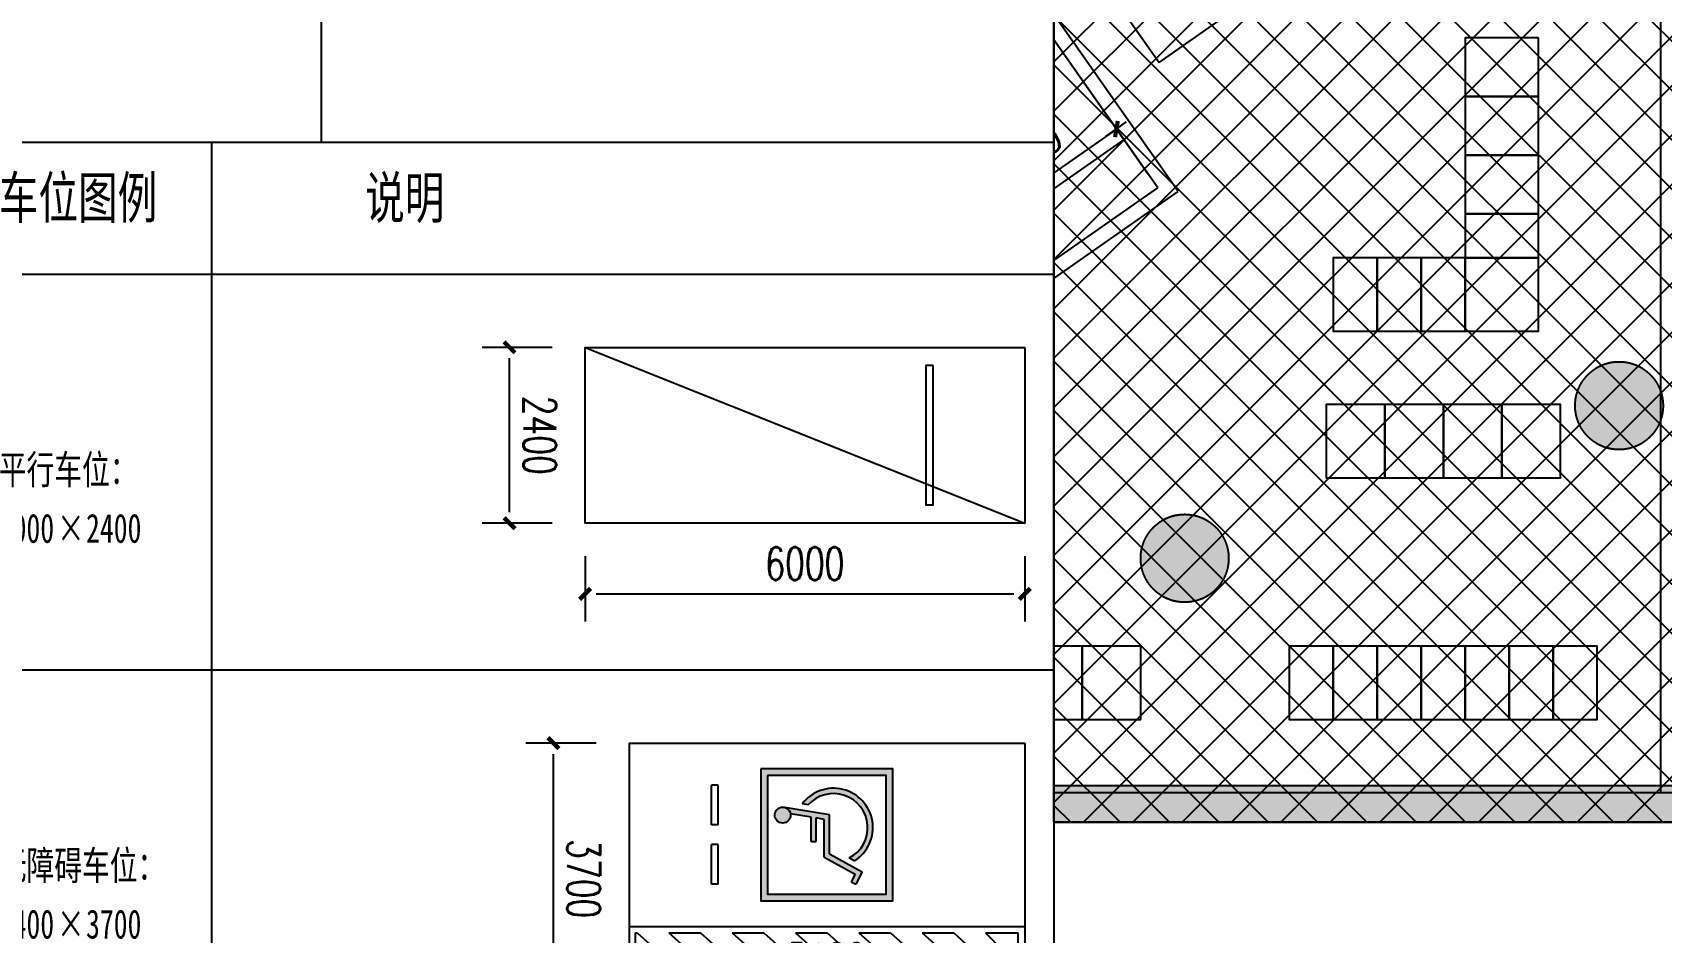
# Model space of a CAD drawing. Header units: millimetres. Extents: x 12325263 to 13848842, y -1463133 to 573208.
# Drawn here: x 12490301 to 12512532, y -899891 to -887614 of the extents above; entities that cross this region are included whole.
import ezdxf
from ezdxf.xclip import XClip

# ---------------------------------------------------------------- set-up
doc = ezdxf.new("R2010")
doc.units = ezdxf.units.MM
doc.header["$LTSCALE"] = 1000
doc.header["$XCLIPFRAME"] = 0
for name, color, linetype in [('A-ANNO-TEXT', 7, 'Continuous'), ('A-WALL', 5, 'Continuous'), ('A-WALL-PATT', 8, 'Continuous'), ('COLUMN-CONCRETE', 6, 'Continuous'), ('DIM-PUB', 3, 'Continuous'), ('PARTS-CAR(一期)', 9, 'Continuous'), ('PARTS-FACILITIES', 1, 'Continuous'), ('PUB_DIM', 83, 'Continuous'), ('PUB_HATCH', 8, 'Continuous'), ('WALL', 5, 'Continuous'), ('WALL-SHATCH', 8, 'Continuous'), ('公寓机动车库', 23, 'Continuous'), ('地下室柱网$0$0q-柱0', 8, 'Continuous'), ('地下室柱网$0$0q-柱填充', 8, 'Continuous'), ('建筑-停车位', 119, 'Continuous')]:
    doc.layers.add(name, color=color, linetype=linetype)
doc.styles.add('_TCH_DIM_T3', font='SIMPLEX.shx', dxfattribs={"width": 0.7058823529411765, "bigfont": 'GBCBIG.shx'})
doc.styles.add('DIM_FONT', font='SIMPLEX', dxfattribs={"width": 0.8})
doc.styles.add('TITXV', font='', dxfattribs={"width": 0.7})
doc.styles.get('TITXV').set_extended_font_data('SimSun')
doc.dimstyles.new('_TCH_ARCH&&150', dxfattribs={"dimtxt": 446.25, "dimasz": 150, "dimexe": 375, "dimexo": 450, "dimgap": 189.375, "dimtad": 1, "dimdec": 0, "dimzin": 0, "dimdsep": 46, "dimtxsty": '_TCH_DIM_T3', "dimblk": 'asdggshdfhsg_ArchTick', "dimcen": 0.09, "dimclrt": 7, "dimazin": 2, "dimtfac": 1, "dimtdec": 0, "dimtix": 1, "dimtmove": 2, "dimatfit": 3, "dimfxl": 1, "dimtolj": 1, "dimtzin": 0, "dimarcsym": 0})
doc.dimstyles.new('DIMN-150', dxfattribs={"dimscale": 1.5, "dimtxt": 300, "dimasz": 0.75, "dimexe": 200, "dimexo": 150, "dimgap": 150, "dimtad": 1, "dimdec": 0, "dimdsep": 46, "dimtxsty": 'DIM_FONT', "dimblk": 'adgshg13-_DIMX', "dimcen": 2.5, "dimclrd": 256, "dimclre": 256, "dimclrt": 256, "dimadec": 0, "dimazin": 0, "dimtfac": 1, "dimtdec": 0, "dimtix": 1, "dimtmove": 2, "dimatfit": 3, "dimldrblk": 'adgshg13-_DIMX', "dimfxl": 1, "dimtolj": 1, "dimtzin": 0, "dimarcsym": 0})

# ---------------------------------------------------------------- blocks, each defined once
blk = doc.blocks.new('A$C20AC37F1')
for p, q in [((19999.99906030297, 12599.99920371175), (19999.99906030297, -0.0007962882518768311)), ((-0.0009396970272064209, -0.0007962882518768311), (29999.99906030297, -0.0007962882518768311))]:
    blk.add_line(p, q)
blk.add_lwpolyline([(-0.0009396970272064209, -0.0007962882518768311), (-0.0009396970272064209, 12599.99920371175), (29999.99906030297, 12599.99920371175), (29999.99906030297, -0.0007962882518768311)])
blk = doc.blocks.new('wuzhangai11')
at = {"extrusion": (-4.726215064181508e-20, 1.233115995601054e-09, 1)}
h = blk.add_hatch(color=256, dxfattribs=at)
h.paths.add_polyline_path([(508883943.4430193, 3716374118.38047), (508885743.4430191, 3716374118.38043), (508885743.4429788, 3716372318.38043), (508883943.442979, 3716372318.38047)])
h.paths.add_polyline_path([(508884033.4430173, 3716374028.380468), (508884033.4429811, 3716372408.380468), (508885653.4429809, 3716372408.380432), (508885653.4430171, 3716374028.380432)], flags=16)
edge = h.paths.add_edge_path(flags=0)
edge.add_line((508885219.6798196, 3716373820.63434), (508885213.8567997, 3716373785.650565))
edge.add_ellipse((508885111.6798196, 3716373820.634343), major_axis=(102.5219011450554, 33.95967878589286), ratio=0.999999999977671, start_angle=161.6728995538629, end_angle=322.7725099513697, ccw=False)
edge.add_ellipse((508885111.6798196, 3716373820.634343), major_axis=(76.36753236051386, 76.36753236051385), ratio=0.9999999999929499, start_angle=-45.00000128086242, end_angle=134.9999987191376, ccw=False)
edge = h.paths.add_edge_path(flags=0)
edge.add_line((508885264.22368, 3716373555.210789), (508885249.7773013, 3716373473.281315))
edge.add_ellipse((508884940.1546388, 3716373126.324949), major_axis=(393.1815271696696, 248.3006233748568), ratio=0.999999999994809, start_angle=175.154776496025, end_angle=375.9813011231978, ccw=False)
edge.add_line((508884527.4055948, 3716372912.121449), (508884488.5428396, 3716372835.849001))
edge.add_ellipse((508884940.2194155, 3716373126.695987), major_axis=(153.4497585367178, 514.8367410825235), ratio=0.9999999999896629, start_angle=139.3755608686459, end_angle=339.5036748822673)
h = blk.add_hatch(color=256, dxfattribs=at)
edge = h.paths.add_edge_path()
edge.add_line((508884538.3213431, 3716373254.380456), (508885053.0278264, 3716373254.380445))
edge.add_line((508885053.0278264, 3716373254.380445), (508885072.0711427, 3716373362.380445))
edge.add_line((508885072.0711427, 3716373362.380445), (508884753.4430022, 3716373362.380452))
edge.add_line((508884753.4430023, 3716373362.380452), (508884753.4430039, 3716373434.380452))
edge.add_line((508884753.443004, 3716373434.380452), (508885084.766687, 3716373434.380444))
edge.add_line((508885084.766687, 3716373434.380445), (508885127.2451379, 3716373713.761891))
edge.add_ellipse((508885111.6798196, 3716373820.634343), major_axis=(76.3675323622801, -76.36753236228014), ratio=0.9999999999775171, start_angle=323.2865157200883, end_angle=386.0996091181659)
edge.add_line((508885213.8567997, 3716373785.650564), (508885113.4429982, 3716373182.380444))
edge.add_line((508885113.4429982, 3716373182.380444), (508884582.4429982, 3716373182.380455))
edge.add_line((508884582.4429983, 3716373182.380455), (508884337.2881185, 3716372737.236938))
edge.add_line((508884337.2881185, 3716372737.236938), (508884169.7100023, 3716372822.622258))
edge.add_line((508884169.7100023, 3716372822.622258), (508884202.3973197, 3716372886.774727))
edge.add_line((508884202.3973197, 3716372886.774727), (508884305.8229669, 3716372834.076725))
edge.add_line((508884305.8229669, 3716372834.076725), (508884538.3213431, 3716373254.380456))
for p, q in [((508882393.4431132, 3716375918.380507), (508882393.4429791, 3716370518.380507)), ((508886093.4431132, 3716375918.380425), (508882393.4431132, 3716375918.380507)), ((508883593.4431132, 3716375918.380481), (508883593.4429791, 3716370518.380481)), ((508886093.4431132, 3716375918.380425), (508886093.4429791, 3716370518.380425)), ((508882504.3428608, 3716375828.380416), (508882729.9054431, 3716375828.380421)), ((508882504.3428608, 3716375828.380416), (508882504.342867, 3716375546.427188)), ((508883175.6741519, 3716375828.380429), (508882504.3428767, 3716375114.216302)), ((508882729.9054431, 3716375828.380421), (508882504.342867, 3716375546.427188)), ((508883503.4428612, 3716375805.880436), (508882504.3428864, 3716374682.005416)), ((508883175.6741519, 3716375828.380429), (508883503.4428607, 3716375828.380436)), ((508883503.4428607, 3716375828.380436), (508883503.4428612, 3716375805.880436)), ((508883503.4428708, 3716375373.66955), (508882504.342896, 3716374249.79453)), ((508883503.4428708, 3716375373.66955), (508883503.4428805, 3716374941.458664)), ((508882504.3428767, 3716375114.216302), (508882504.3428864, 3716374682.005416)), ((508883503.4428805, 3716374941.458664), (508882504.3429056, 3716373817.583644)), ((508884168.4430459, 3716374793.380475), (508884708.4430458, 3716374793.380475)), ((508884168.4430459, 3716374703.380475), (508884168.4430459, 3716374793.380475)), ((508884708.4430459, 3716374703.380475), (508884708.4430458, 3716374793.380475)), ((508884978.4430459, 3716374703.380475), (508884978.4430458, 3716374793.380475)), ((508884978.4430458, 3716374793.380475), (508885518.4430457, 3716374793.380475)), ((508885518.4430458, 3716374703.380475), (508885518.4430457, 3716374793.380475)), ((508884168.4430459, 3716374703.380475), (508884708.4430459, 3716374703.380475)), ((508884978.4430459, 3716374703.380475), (508885518.4430458, 3716374703.380475)), ((508883503.4428901, 3716374509.247778), (508882504.3429153, 3716373385.372758)), ((508883503.4428901, 3716374509.247778), (508883503.4428998, 3716374077.036892)), ((508882504.342896, 3716374249.79453), (508882504.3429056, 3716373817.583644)), ((508883503.4428998, 3716374077.036892), (508882504.342925, 3716372953.161872)), ((508885084.766687, 3716373434.380445), (508885127.2451379, 3716373713.761891)), ((508885113.4429982, 3716373182.380444), (508885220.4076971, 3716373825.007312)), ((508883503.4429095, 3716373644.826006), (508882504.3429347, 3716372520.950986)), ((508883503.4429095, 3716373644.826006), (508883503.4429191, 3716373212.61512)), ((508884753.443004, 3716373434.380452), (508885084.766687, 3716373434.380445)), ((508884753.443004, 3716373434.380452), (508884753.4430023, 3716373362.380452)), ((508885249.7773013, 3716373473.281315), (508885264.22368, 3716373555.210789)), ((508882504.3429153, 3716373385.372758), (508882504.342925, 3716372953.161872)), ((508883503.4429191, 3716373212.61512), (508882504.3429443, 3716372088.7401)), ((508884538.3213431, 3716373254.380456), (508884305.8229669, 3716372834.076725)), ((508884538.3213431, 3716373254.380456), (508885053.0278264, 3716373254.380445)), ((508884753.4430023, 3716373362.380452), (508885072.0711427, 3716373362.380445)), ((508885053.0278264, 3716373254.380445), (508885072.0711427, 3716373362.380445)), ((508884582.4429982, 3716373182.380455), (508884337.2881185, 3716372737.236938)), ((508884582.4429982, 3716373182.380455), (508885113.4429982, 3716373182.380444)), ((508883503.4429287, 3716372780.404234), (508882504.342954, 3716371656.529214)), ((508883503.4429287, 3716372780.404234), (508883503.4429384, 3716372348.193348)), ((508884202.3973197, 3716372886.774727), (508884169.7100023, 3716372822.622258)), ((508884337.2881185, 3716372737.236938), (508884169.7100023, 3716372822.622258)), ((508884305.8229669, 3716372834.076725), (508884202.3973197, 3716372886.774727)), ((508884527.4055948, 3716372912.121449), (508884488.5428396, 3716372835.849001)), ((508882504.3429347, 3716372520.950986), (508882504.3429443, 3716372088.7401)), ((508883503.4429384, 3716372348.193348), (508882504.3429636, 3716371224.318328)), ((508883503.4429481, 3716371915.982462), (508882504.3429734, 3716370792.107442)), ((508883503.4429481, 3716371915.982462), (508883503.4429578, 3716371483.771576)), ((508882504.342954, 3716371656.529214), (508882504.3429636, 3716371224.318328)), ((508883503.4429578, 3716371483.771576), (508882703.1300656, 3716370608.380421)), ((508883503.4429674, 3716371051.56069), (508883048.8987744, 3716370608.380429)), ((508883503.4429674, 3716371051.56069), (508883503.4429773, 3716370608.380437)), ((508882504.3429734, 3716370792.107442), (508882504.3429774, 3716370608.380416)), ((508882504.3429774, 3716370608.380416), (508882703.1300656, 3716370608.380421)), ((508883048.8987743, 3716370608.380429), (508883503.4429773, 3716370608.380437)), ((508883503.4429771, 3716370619.349804), (508883494.6674832, 3716370608.380436)), ((508886093.4429791, 3716370518.380425), (508882393.4429791, 3716370518.380507))]:
    blk.add_line(p, q)
for points in [[(508885743.4430191, 3716374118.38043), (508883943.4430193, 3716374118.38047), (508883943.442979, 3716372318.38047), (508885743.4429788, 3716372318.38043)], [(508885653.4430171, 3716374028.380432), (508884033.4430173, 3716374028.380468), (508884033.4429811, 3716372408.380468), (508885653.4429809, 3716372408.380432)]]:
    blk.add_lwpolyline(points, close=True)
blk.add_circle((508885111.6798196, 3716373820.634343), 107.9999999888241)
for centre, radius, start, end in [((508884940.2194155, 3716373126.695987), 537.2184828932517, 212.778600618886, 52.90671907621012), ((508884940.1546388, 3716373126.324949), 465.0214112035156, 207.4278561540984, 48.2543655896311)]:
    blk.add_arc(centre, radius, start, end)
blk = doc.blocks.new('A$C27BE0F1F')
blk.add_line((-0.0006638150662183762, 2399.999999999069), (5999.999336184934, -9.313225746154785e-10))
for points in [[(5999.999336184934, 2399.999999999069), (5999.999336184934, -9.313225746154785e-10), (-0.0006638150662183762, -9.313225746154785e-10), (-0.0006638150662183762, 2399.999999999069)], [(4749.999336184934, 2149.999999999069), (4649.999336184934, 2149.999999999069), (4649.999336184934, 249.9999999990687), (4749.999336184934, 249.9999999990687)]]:
    blk.add_lwpolyline(points, close=True)
blk = doc.blocks.new('asdggshdfhsg_ArchTick')
at = {"color": 0, "linetype": 'ByBlock', "const_width": 0.4}
blk.add_lwpolyline([(-0.5, -0.5), (0.5, 0.5)], dxfattribs=at)
blk = doc.blocks.new('*D5431')
at = {"layer": 'Defpoints', "color": 0, "transparency": 16777216}
for p in [(22568.72001638636, 9799.962885539784), (23599.99567406439, 9799.96916114446), (23600.01027874463, 7399.969161189162)]:
    blk.add_point(p, dxfattribs=at)
at = {"layer": 'PUB_DIM', "color": 0, "lineweight": -2, "transparency": 16777216}
for p, q in [((23149.99567407272, 9799.966422766915), (22193.72001639331, 9799.960603558497)), ((22568.73370827409, 7549.96288558171), (22568.72092917888, 9649.96288554256)), ((23150.01027875296, 7399.966422811617), (22193.73462107354, 7399.960603603201))]:
    blk.add_line(p, q, dxfattribs=at)
at = {"layer": 'PUB_DIM', "color": 0, "lineweight": -2, "transparency": 16777216, "xscale": 150, "yscale": 150, "zscale": 150}
for p, rotation in [((22568.72001638636, 9799.962885539784), 90.00034866105784), ((22568.7346210666, 7399.962885584488), 270.0003486610578)]:
    blk.add_blockref('asdggshdfhsg_ArchTick', p, dxfattribs=dict(at, rotation=rotation))
at = {"layer": 'PUB_DIM', "color": 7, "transparency": 16777216, "insert": (22981.22731871884, 8599.965395741556), "char_height": 446.25, "attachment_point": 5, "rotation": 270.00034866105784, "style": '_TCH_DIM_T3'}
blk.add_mtext('\\A1;2400', dxfattribs=at)
blk = doc.blocks.new('*D5432')
at = {"layer": 'Defpoints', "color": 0, "transparency": 16777216}
for p in [(23600.01027874463, 7399.969161189395), (29600.01027881727, 7400.001413569087), (29600.01545942579, 6436.238384305034)]:
    blk.add_point(p, dxfattribs=at)
at = {"layer": 'PUB_DIM', "color": 0, "lineweight": -2, "transparency": 16777216}
for p, q in [((23600.0126976731, 6949.969161195896), (23600.01747512688, 6061.206131930759)), ((29600.01269774574, 6950.001413575588), (29600.01747519952, 6061.238384310452)), ((23750.01545935098, 6436.206938234834), (29450.01545942796, 6436.237577995542))]:
    blk.add_line(p, q, dxfattribs=at)
at = {"layer": 'PUB_DIM', "color": 0, "lineweight": -2, "transparency": 16777216, "xscale": 150, "yscale": 150, "zscale": 150}
for p, rotation in [((23600.01545935315, 6436.206131925341), 180.0003079875393), ((29600.01545942579, 6436.238384305034), 0.0003079875392702579)]:
    blk.add_blockref('asdggshdfhsg_ArchTick', p, dxfattribs=dict(at, rotation=rotation))
at = {"layer": 'PUB_DIM', "color": 7, "transparency": 16777216, "insert": (26600.01324203837, 6848.722258109227), "char_height": 446.25, "attachment_point": 5, "rotation": 0.00030798753927025786, "style": '_TCH_DIM_T3'}
blk.add_mtext('\\A1;6000', dxfattribs=at)
blk = doc.blocks.new('*D5433')
at = {"layer": 'Defpoints', "color": 0, "transparency": 16777216}
for p in [(23168.7234019246, 4399.946377629366), (24199.97646128014, 4399.952653096523), (24199.99897663168, 699.9850534123821)]:
    blk.add_point(p, dxfattribs=at)
at = {"layer": 'PUB_DIM', "color": 0, "lineweight": -2, "transparency": 16777216}
for p, q in [((23749.97646128848, 4399.949914718978), (22793.72340193154, 4399.944095648078)), ((23168.74500448362, 849.9787779424478), (23168.72431471711, 4249.946377632143)), ((23749.99897664001, 699.9823150348374), (22793.74591728307, 699.9764959639379))]:
    blk.add_line(p, q, dxfattribs=at)
at = {"layer": 'PUB_DIM', "color": 0, "lineweight": -2, "transparency": 16777216, "xscale": 150, "yscale": 150, "zscale": 150}
for p, rotation in [((23168.7234019246, 4399.946377629366), 90.00034866105784), ((23168.74591727613, 699.9787779452251), 270.0003486610578)]:
    blk.add_blockref('asdggshdfhsg_ArchTick', p, dxfattribs=dict(at, rotation=rotation))
at = {"layer": 'PUB_DIM', "color": 7, "transparency": 16777216, "insert": (23581.23465959273, 2549.965087966715), "char_height": 446.25, "attachment_point": 5, "rotation": 270.00034866105784, "style": '_TCH_DIM_T3'}
blk.add_mtext('\\A1;3700', dxfattribs=at)
blk = doc.blocks.new('*D5434')
at = {"layer": 'Defpoints', "color": 0, "transparency": 16777216}
for p in [(24199.99900354259, 1899.985053412616), (29600.01068149507, 1900.014080617111), (29600.01532472069, 1036.221889849287)]:
    blk.add_point(p, dxfattribs=at)
at = {"layer": 'PUB_DIM', "color": 0, "lineweight": -2, "transparency": 16777216}
for p, q in [((24200.00142247106, 1449.985053419118), (24200.00566254193, 661.1928626502096)), ((29600.01310042355, 1450.014080623612), (29600.01734049442, 661.2218898547042)), ((24350.00364676604, 1036.193668954284), (29450.01532472286, 1036.221083539794))]:
    blk.add_line(p, q, dxfattribs=at)
at = {"layer": 'PUB_DIM', "color": 0, "lineweight": -2, "transparency": 16777216, "xscale": 150, "yscale": 150, "zscale": 150}
for p, rotation in [((24200.0036467682, 1036.192862644792), 180.0003079875392), ((29600.01532472069, 1036.221889849287), 0.0003079875392448134)]:
    blk.add_blockref('asdggshdfhsg_ArchTick', p, dxfattribs=dict(at, rotation=rotation))
at = {"layer": 'PUB_DIM', "color": 7, "transparency": 16777216, "insert": (26900.00726839334, 1448.70737624108), "char_height": 446.25, "attachment_point": 5, "rotation": 0.0003079875392448135, "style": '_TCH_DIM_T3'}
blk.add_mtext('\\A1;5400', dxfattribs=at)
blk = doc.blocks.new('adgshg13-A$C7F010FC0')
at = {"layer": 'WALL-SHATCH'}
h = blk.add_hatch(color=256, dxfattribs=at)
h.dxf.hatch_style = 1
h.paths.add_polyline_path([(-60384.17120504379, -16880.89509773254), (-763.1647881269455, 197.4793643951416), (12587.61850607395, -13153.30393266678), (12587.61850607395, -157996.0197629929), (-162964.8506313562, -188820.4315237999), (-171262.3814957142, -180522.900662899), (-171262.3814957142, -31310.89849328995), (-150707.1909123659, -10755.70791006088), (-131860.0775495768, -7980.895098209381), (-99162.38149428368, -7980.895098209381), (-99162.38149428368, -4980.895097732544), (-76620.42811572552, -4980.895097732544), (-70107.65229141712, -16880.89509773254)], flags=16)
h.paths.add_polyline_path([(-60091.22944009304, -16380.89510011673), (-646.8769880533218, 646.876989364624), (12987.61850607395, -12987.61850786209), (12987.61850607395, -158331.9049158096), (-163100.5840539932, -189250.3835258484), (-171662.3814958334, -180688.5860877037), (-171662.3814958334, -31145.21306848526), (-150777.8961598873, -10260.7277340889), (-131896.6870943308, -7480.895098209381), (-99562.38149428368, -7480.895098209381), (-99562.38149428368, -4580.895097732544), (-76365.55243730545, -4580.895097732544), (-69907.50581622124, -16380.89510774612)])
at = {"layer": 'COLUMN-CONCRETE'}
for points in [[(-60091.22944009304, -16380.89510011673), (-646.8769880533218, 646.876989364624), (12987.61850607395, -12987.61850786209), (12987.61850607395, -158331.9049158096), (-163100.5840539932, -189250.3835258484), (-171662.3814958334, -180688.5860877037), (-171662.3814958334, -31145.21306848526), (-150777.8961598873, -10260.7277340889), (-131896.6870943308, -7480.895098209381), (-99562.38149428368, -7480.895098209381), (-99562.38149428368, -4580.895097732544), (-76365.55243730545, -4580.895097732544), (-69907.50581622124, -16380.89510774612)], [(-60384.17120504379, -16880.89509773254), (-763.1647881269455, 197.4793643951416), (12587.61850607395, -13153.30393266678), (12587.61850607395, -157996.0197629929), (-162964.8506313562, -188820.4315237999), (-171262.3814957142, -180522.900662899), (-171262.3814957142, -31310.89849328995), (-150707.1909123659, -10755.70791006088), (-131860.0775495768, -7980.895098209381), (-99162.38149428368, -7980.895098209381), (-99162.38149428368, -4980.895097732544), (-76620.42811572552, -4980.895097732544), (-70107.65229141712, -16880.89509773254)]]:
    blk.add_lwpolyline(points, close=True, dxfattribs=at)
blk = doc.blocks.new('adgshg13-A$C65D62F57')
at = {"layer": 'PARTS-FACILITIES'}
for points in [[(47737.78819680214, -106210.5742559433), (48798.4483692646, -105149.9140872955), (47384.2348086834, -103735.7005228996), (46323.57463526726, -104796.3606920242)], [(52779.22034811974, -104987.6974201202), (51794.2879049778, -105160.6369590759), (51932.63953614235, -105948.5829133987), (52917.57197928429, -105775.6433730125)], [(52917.57197928429, -105775.6433730125), (51932.63953661919, -105948.5829124451), (52070.99116802216, -106736.528866291), (53055.92361140251, -106563.5893268585)], [(53055.92361044884, -106563.5893278122), (52070.99116802216, -106736.528866291), (52209.34279799461, -107524.4748210907), (53194.27524113655, -107351.535282135)], [(53194.27524340153, -107351.5352816582), (52209.3428016901, -107524.474820137), (52313.10652458668, -108115.4342865944), (53298.03896677494, -107942.4947462082)], [(52313.10652375221, -108115.4342856407), (52486.04606366158, -109100.3667273521), (53471.19990134239, -108927.3883152008), (53298.26036143303, -107942.4558725357)], [(51895.08659851551, -109204.1304516792), (51722.14705860615, -108219.1980080605), (51131.18759405613, -108322.9617328644), (51304.12713253498, -109307.8941760063)], [(52486.04606354237, -109100.3667292595), (52313.10652410984, -108115.4342856407), (51722.1470605135, -108219.1980099678), (51895.08659756184, -109204.1304526329)], [(51304.12713313103, -109307.8941745758), (51131.18759322166, -108322.961730957), (50540.22812867165, -108426.725455761), (50713.1676671505, -109411.6578989029)], [(53327.24615716934, -110983.2605829239), (53154.30661773682, -109998.3281412125), (52366.360663414, -110136.6797719002), (52539.30020284653, -111121.6122145653)], [(53154.30661773682, -109998.3281412125), (53327.24615764618, -110983.2605829239), (54115.19211196899, -110844.9089522362), (53942.25257205963, -109859.9765095711)], [(52539.30020284653, -111121.6122150421), (52366.360663414, -110136.6797719002), (51578.41470956802, -110275.0314040184), (51751.3542509079, -111259.9638471603)], [(51751.3542509079, -111259.9638471603), (51578.41471004486, -110275.0314049721), (50790.46875619888, -110413.3830366135), (50963.40829706192, -111398.3154797554)], [(53821.08833932877, -113231.7347598076), (53994.02787828445, -114216.667201519), (54584.98734426498, -114112.9034790993), (54412.04780435562, -113127.9710359573)], [(54412.04780435562, -113127.9710364342), (54584.98734426498, -114112.9034781456), (55175.94681024551, -114009.139755249), (55003.00727033615, -113024.2073121071)], [(53403.06841254234, -114320.4309248924), (53230.12887334824, -113335.498483181), (52639.16940760612, -113439.2622056007), (52812.10894703865, -114424.1946482658)], [(53230.12887334824, -113335.498483181), (53403.06841278076, -114320.4309248924), (53994.02787828445, -114216.6672024727), (53821.08833885193, -113231.7347598076)], [(52221.14948141575, -114527.9583716393), (52048.20994198322, -113543.0259299278), (51457.25047600269, -113646.7896528244), (51630.19001543522, -114631.7220959663)], [(52812.10894691944, -114424.1946482658), (52639.16940796375, -113439.2622065544), (52048.2099417448, -113543.0259289742), (52221.14948141575, -114527.9583721161)], [(51630.19001543522, -114631.7220959663), (51457.25047624111, -113646.7896542549), (50866.291010499, -113750.5533766747), (51039.23054993153, -114735.4858193398)], [(48252.94485044479, -115224.7162947655), (48080.00530958176, -114239.7838525772), (47292.05935573578, -114378.1354842186), (47464.99889659882, -115363.0679273605)], [(49040.89080238342, -115086.3646626472), (48867.9512629509, -114101.4322195053), (48080.00530910492, -114239.7838516235), (48252.94485044479, -115224.7162947655)]]:
    blk.add_lwpolyline(points, close=True, dxfattribs=at)
blk = doc.blocks.new('adgshg13-_DIMX')
blk.add_line((-150, 0), (150, 0))
at = {"const_width": 50}
blk.add_lwpolyline([(-70, -70), (70, 70)], dxfattribs=at)
blk = doc.blocks.new('*D697')
at = {"layer": 'Defpoints', "color": 0, "transparency": 16777216}
for p in [(115285.126425961, 36971.17877054143), (112753.2430691958, 35826.09843280878), (113446.644578794, 35132.69692325544)]:
    blk.add_point(p, dxfattribs=at)
at = {"layer": 'DIM-PUB', "lineweight": -2, "transparency": 16777216}
for p, q in [((115126.0274001889, 37130.27779630326), (114379.592882, 37876.71231444387)), ((114590.929421234, 37663.78478496592), (112754.0385643246, 35826.89392793765)), ((113287.5455530219, 35291.79594901727), (112541.111034833, 36038.23046715788))]:
    blk.add_line(p, q, dxfattribs=at)
at = {"layer": 'DIM-PUB', "lineweight": -2, "transparency": 16777216, "xscale": 1.125, "yscale": 1.125, "zscale": 1.125}
for p, rotation in [((114591.7249163628, 37664.58028009477), 45.00000000185396), ((112753.2430691958, 35826.09843280878), 225.0000000018539)]:
    blk.add_blockref('adgshg13-_DIMX', p, dxfattribs=dict(at, rotation=rotation))
at = {"layer": 'DIM-PUB', "transparency": 16777216, "insert": (113354.2859412394, 37063.53740798077), "char_height": 450, "attachment_point": 5, "rotation": 45.000000001853934, "style": 'DIM_FONT'}
blk.add_mtext('\\A1;2600', dxfattribs=at)
blk = doc.blocks.new('adgshg-1F平面$0$CAR-14')
blk.add_lwpolyline([(-1.430511474609375e-06, -200.0000004768372), (2399.999998569489, -200), (2399.999999523163, -5500.000000238419), (0, -5500.000000476837)], close=True)
at = {"extrusion": (-0.0004477907749365557, -3.397049351885895e-15, 0.999999899741706), "elevation": -1.074697858843549}
blk.add_lwpolyline([(250.0089585465865, -1300.001919507981), (2150.003241036882, -1299.998073339463), (2150.003039334784, -1199.9980738163), (250.0087558908145, -1200.001919507981)], close=True, dxfattribs=at)
blk = doc.blocks.new('adgshg一期一层')
at = {"layer": 'PARTS-CAR(一期)', "xscale": -1, "rotation": 315.0000000116536}
blk.add_blockref('adgshg-1F平面$0$CAR-14', (46767.79398584366, -92853.40453624725), dxfattribs=at)
blk = doc.blocks.new('*U498')
at = {"layer": '地下室柱网$0$0q-柱填充'}
h = blk.add_hatch(color=256, dxfattribs=at)
h.dxf.hatch_style = 1
edge = h.paths.add_edge_path()
edge.add_arc((0, 0), 600, 0, 360)
at = {"layer": '地下室柱网$0$0q-柱0'}
blk.add_circle((0, 0), 600, dxfattribs=at)
blk = doc.blocks.new('A$C2E211B97')
for p, q in [((-0.0009396970272064209, 12600.00141459983), (29999.99906030297, 12600.00141459983)), ((18499.99906030297, 12600.00141459983), (18499.99906030297, -5399.998585399939)), ((-0.0009396970272064209, 10800.00141459983), (29999.99906030297, 10800.00141459983)), ((-0.0009396970272064209, 5400.001414599828), (29999.99906030297, 5400.001414599828))]:
    blk.add_line(p, q)
blk.add_lwpolyline([(-0.0009396970272064209, -5399.998585400172), (-0.0009396970272064209, 12600.00141459983), (29999.99906030297, 12600.00141459983), (29999.99906030297, -5399.998585400172)])
at = {"layer": '公寓机动车库'}
blk.add_blockref('A$C27BE0F1F', (23599.99972411804, 7400.001413163031), dxfattribs=at)
at = {"layer": '建筑-停车位', "rotation": 89.99999999373864}
blk.add_blockref('wuzhangai11', (3716400118.323874, -508881693.8641902), dxfattribs=at)
at = {"layer": 'A-ANNO-TEXT', "color": 2, "style": 'TITXV', "width": 0.7}
for s, p in [('车位图例', (15598.8963045422, 11560.23680179659)), ('说明', (20598.8963045422, 11560.23680179659))]:
    blk.add_text(s, height=566.4556962025316, dxfattribs=at).set_placement(p)
at = {"layer": 'A-ANNO-TEXT', "style": 'TITXV', "width": 0.7}
for s, p in [('平行车位：', (15598.8963045422, 7933.368775859941)), ('6000', (15598.8963045422, 7133.368775859941)), ('×', (16392.82035517511, 7133.368775859941)), ('2400', (16789.78238049157, 7133.368775859941)), ('无障碍车位：', (15598.8963045422, 2533.368775859941)), ('5400', (15598.8963045422, 1733.368775859941)), ('×', (16392.82035517511, 1733.368775859941)), ('3700', (16789.78238049157, 1733.368775859941))]:
    blk.add_text(s, height=396.5189873417722, dxfattribs=at).set_placement(p)
at = {"layer": 'PUB_DIM'}
for p1, p2, distance, picture, middle in [((23600.01027874462, 7399.969161189161), (23599.99567406438, 9799.969161144458), 1031.2756576971137, '*D5431', (22981.22731871884, 8599.965395741556)), ((23600.01027874462, 7399.969161189394), (29600.01027881727, 7400.001413569087), -963.7630292779775, '*D5432', (26600.01324203837, 6848.722258109227)), ((24199.99897663168, 699.985053412382), (24199.97646128014, 4399.952653096522), 1031.2530593746362, '*D5433', (23581.23465959273, 2549.965087966715)), ((24199.99900354259, 1899.985053412616), (29600.01068149507, 1900.014080617111), -863.7921907803036, '*D5434', (26900.00726839334, 1448.70737624108))]:
    dim = blk.add_aligned_dim(p1=p1, p2=p2, distance=distance, dimstyle='_TCH_ARCH&&150', dxfattribs=at)
    dim.commit()
    dim.dimension.update_dxf_attribs({"geometry": picture, "text_midpoint": middle})
blk = doc.blocks.new('A$C4C7A72D3')
at = {"layer": 'WALL'}
for p, q in [((115285.126425961, 36971.17877054145), (107859.5692507029, 44396.73594617867)), ((115567.9691384826, 36971.17877006438), (109591.9808648713, 42947.16704463982)), ((121628.9889544249, 40526.80274581932), (123472.3618556261, 30028.3488955535)), ((105119.8711864948, 26805.92353153205), (115285.1264262069, 36971.17877054238)), ((105462.9541895222, 26866.16382265068), (115567.9691383634, 36971.17877006507))]:
    blk.add_line(p, q, dxfattribs=at)
blk.add_blockref('adgshg一期一层', (68092.13348305225, 130532.6249656675))
for p, rotation in [((113516.4192805514, 35062.92221509712), 45.00000001821387), ((122001.3331531584, 35134.01823429344), 45.00000001820725), ((116521.9262397215, 32057.42369617359), 45.00000001821417)]:
    blk.add_blockref('*U498', p, dxfattribs=dict(rotation=rotation))
at = {"layer": 'PARTS-FACILITIES'}
blk.add_blockref('adgshg13-A$C65D62F57', (67270.1448545456, 144872.2078261378), dxfattribs=at)
at = {"layer": 'WALL', "color": 1}
blk.add_blockref('adgshg13-A$C7F010FC0', (210433.0120974779, 205503.5692701337), dxfattribs=at)
at = {"layer": 'DIM-PUB'}
dim = blk.add_linear_dim(base=(112753.2430691958, 35826.09843280878), p1=(115285.126425961, 36971.17877054145), p2=(113446.644578794, 35132.69692325545), angle=225.0000000018544, dimstyle='DIMN-150', dxfattribs=at)
dim.commit()
dim.dimension.update_dxf_attribs({"geometry": '*D697', "text_midpoint": (113354.2859412394, 37063.53740798077), "dimtype": 129})

msp = doc.modelspace()

# ---------------------------------------------------------------- block references
for name, p in [('A$C20AC37F1', (12474241.55680818, -889107.968906068)), ('A$C2E211B97', (12474241.55680818, -901707.9711169561))]:
    msp.add_blockref(name, p)

# ---------------------------------------------------------------- next in the draw order: block references
ref = msp.add_blockref('A$C4C7A72D3', (12385714.85333347, -906209.5211575599), dxfattribs=dict(rotation=350.041249254255))
XClip(ref).set_block_clipping_path([(223442.85848776624, 85923.1187333744), (220542.79614323564, 85923.14223919064), (220542.85794921033, 89292.82327550603), (211526.91503559053, 89292.81013112981), (210631.4331447985, 94392.80805835268), (206113.36859029531, 94392.80254184548), (206001.43151877634, 95030.31273446558), (204376.28265885077, 94744.96136868373), (203364.45700568333, 100506.90300529171), (197947.39471226372, 99555.74826742522), (192482.34284747206, 130679.47653937805), (190118.78045936674, 130264.45040162886), (191623.4071957469, 121695.64270786336), (177046.6486519482, 119136.20117008407), (175707.6223907359, 126760.84837657143), (173902.98837133497, 128026.4039125028), (169528.38544615544, 127258.29032698018), (169070.09673948586, 129868.3614864857), (163308.25174581818, 128856.66933918069), (163766.52659606002, 126246.61717005563), (159679.17951310053, 125528.91809214232), (170669.68883746117, 62935.797914044), (167222.1989369914, 62330.4650948944), (167939.77594909444, 58243.68085931754), (171386.95287966542, 58848.291248798836), (172857.06567938626, 50477.00326481927), (165962.5026008021, 49266.42308983533), (168037.78130347654, 37447.17964484263), (140649.95849708281, 32638.23901064042), (115387.97992391884, 28202.578178789467), (95598.7254695911, 140907.4332163476), (226939.47610990703, 163968.86685004015), (240128.69528115913, 88852.8973128139)])

# ---------------------------------------------------------------- next in the draw order: hatches: boundary and pattern name
at = {"layer": 'A-WALL-PATT'}
h = msp.add_hatch(dxfattribs=at)
h.set_pattern_fill('ANSI37', color=252, scale=300)
h.set_pattern_definition([(45, (0, 0), (-336.7596045400932, 336.7596045400933), []), (135, (0, 0), (-336.7596045400933, -336.7596045400932), [])])
h.paths.add_polyline_path([(12620650.38539265, -860223.049545848), (12617794.01669246, -859721.9664210133), (12618376.87432261, -856402.6014028846), (12609496.81071035, -854843.4109470441), (12609496.81071042, -849665.3933075985), (12605046.82107976, -848884.0485656845), (12605046.82107976, -848236.7857491444), (12604796.81071017, -848236.7857491444), (12604796.81071017, -848236.7857491443), (12603396.81071044, -848236.7857491443), (12603396.81071044, -842386.6778365278), (12597896.76327217, -842386.7857499598), (12597896.75844258, -819486.8319266622), (12597896.56664498, -810786.7857490125), (12595496.84294047, -810786.7840569976), (12595496.91654426, -819486.7121946897), (12580697.16551158, -819486.6973693409), (12580696.91490234, -811745.364390531), (12579138.33626164, -810186.7857498282), (12574696.81070917, -810186.6886267307), (12574696.81070977, -807536.7857495192), (12568846.8107105, -807536.7857494679), (12568846.8107105, -810186.7646491289), (12564696.93141798, -810186.7875372835), (12564696.81071043, -873736.7857502772), (12561196.81071067, -873736.7857502772), (12561196.81071058, -877886.7857499092), (12564696.8107102, -877886.785749909), (12564696.84673882, -886386.78574996), (12557696.81071021, -886386.7857501055), (12557696.8107105, -898386.8849188404), (12504241.55586849, -898386.8837259213), (12504241.55586849, -783957.9697023563), (12634041.2748256, -783957.9697023565), (12627930.11774737, -818762.8185394118)])
at = {"layer": 'PUB_HATCH'}
msp.add_hatch(color=256, dxfattribs=at).paths.add_polyline_path([(12504241.55586849, -898386.9823735101), (12557896.81071055, -898386.8948219165), (12557896.80989468, -897886.8948219172), (12504241.55505261, -897886.9823735108)])

# ---------------------------------------------------------------- next in the draw order: linework, layer by layer
at = {"layer": 'A-WALL'}
for p, q in [((12504241.55505261, -897886.9823735108), (12557896.80989468, -897886.8948219172)), ((12504241.55505261, -897886.9823735108), (12504241.55586849, -898386.9823735101)), ((12504241.55586849, -898386.9823735101), (12557896.81071055, -898386.8948219165))]:
    msp.add_line(p, q, dxfattribs=at)
at = {"layer": 'PUB_HATCH', "color": 6, "elevation": 9.610333750321524e-09}
msp.add_lwpolyline([(12557696.8107105, -898386.8849188404), (12504241.55586849, -898386.8837259213), (12504241.55586849, -783957.9697023563)], dxfattribs=at)

doc.saveas('drawing.dxf')
